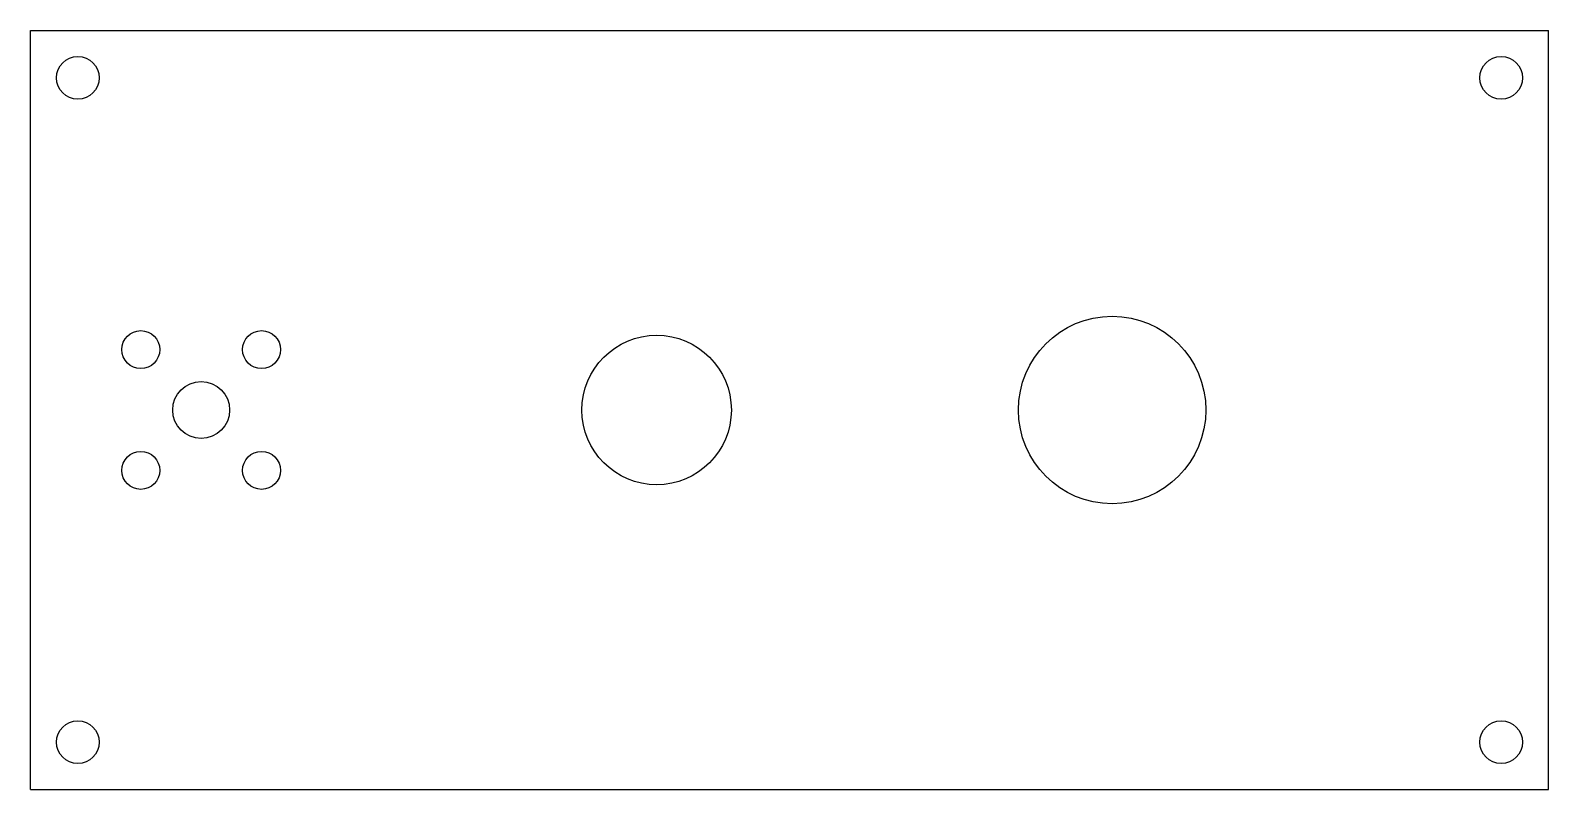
# Model space of a CAD drawing. Header units: millimetres. Extents: x 0 to 80, y 0 to 40.
import ezdxf

# ---------------------------------------------------------------- set-up
doc = ezdxf.new("R2010")
doc.units = ezdxf.units.MM

msp = doc.modelspace()

# ---------------------------------------------------------------- linework, layer by layer
at = {"color": 7, "linetype": 'Continuous', "lineweight": 25}
for p, q in [((0, 40), (80, 40)), ((0, 0), (0, 40)), ((80, 0), (80, 40)), ((0, 0), (80, 0))]:
    msp.add_line(p, q, dxfattribs=at)
for centre, radius in [((2.5, 37.5), 1.125), ((77.5, 37.5), 1.125), ((57, 20), 4.937), ((5.818, 23.182), 1), ((12.182, 23.182), 1), ((33, 20), 3.937), ((9, 20), 1.5), ((5.818, 16.818), 1), ((12.182, 16.818), 1), ((2.5, 2.5), 1.125), ((77.5, 2.5), 1.125)]:
    msp.add_circle(centre, radius, dxfattribs=at)

doc.saveas('drawing.dxf')
